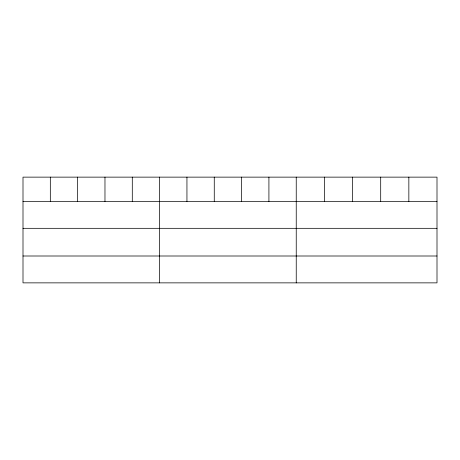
<?xml version="1.0" encoding="UTF-8"?>
<svg xmlns="http://www.w3.org/2000/svg" width="460" height="460" viewBox="0 0 460 460"><rect width="100%" height="100%" fill="white"/><g stroke="black" fill="none" stroke-linecap="round" stroke-linejoin="round"><path stroke-width="0.69" d="M437 228.321L437 177.134L23 177.134L23 282.865L437 282.865L437 228.321L23 228.321M23 201.457L437 201.457M23 256.002L437 256.002M408.848 177.134L408.848 201.457M380.696 177.134L380.696 201.457M352.544 177.134L352.544 201.457M324.392 177.134L324.392 201.457M296.24 177.134L296.24 282.865M268.916 177.134L268.916 201.457M241.592 177.134L241.592 201.457M214.268 177.134L214.268 201.457M186.944 177.134L186.944 201.457M159.62 177.134L159.62 282.865M132.296 177.134L132.296 201.457M104.972 177.134L104.972 201.457M77.648 177.134L77.648 201.457M50.324 177.134L50.324 201.457"/></g></svg>
